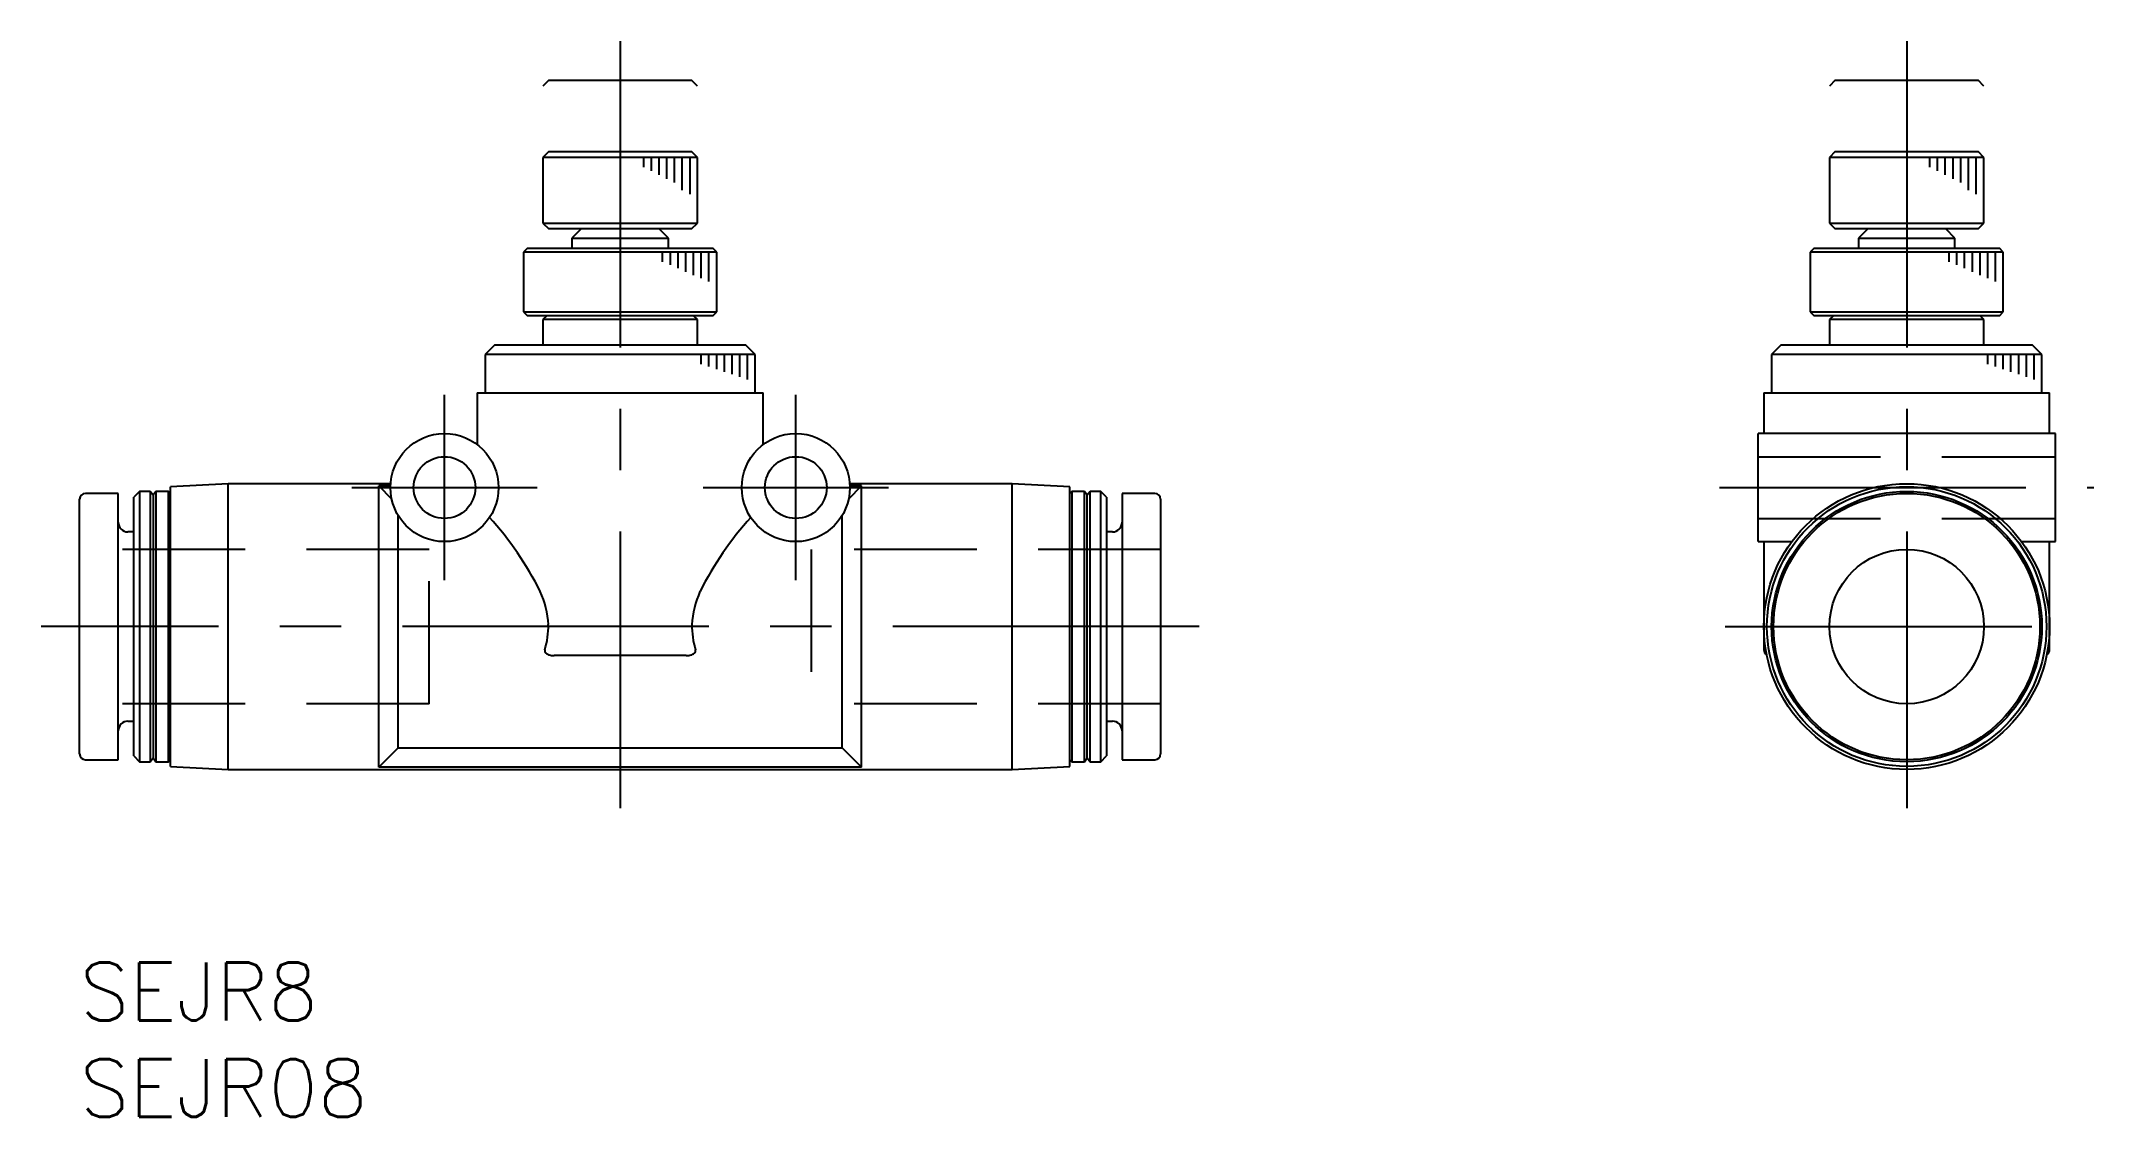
# Model space of a CAD drawing. Extents: x -2 to 104, y -8 to 48.
import ezdxf

# ---------------------------------------------------------------- set-up
doc = ezdxf.new("R2010")
doc.units = 0
doc.header["$LTSCALE"] = 0.5
for name, pattern in [('CENTER', [50.8, 31.75, -6.35, 6.35, -6.35]), ('DASHED', [19.05, 12.7, -6.35]), ('PHANTOM', [63.5, 31.75, -6.35, 6.35, -6.35, 6.35, -6.35])]:
    doc.linetypes.add(name, pattern=pattern)
for name, color, linetype in [('MSM_CENTER', 1, 'CENTER'), ('MSM_CONTINUOUS', 7, 'CONTINUOUS'), ('MSM_DASHED', 4, 'DASHED'), ('MSM_IMAGINARY', 6, 'PHANTOM'), ('MSM_NARROW', 5, 'CONTINUOUS'), ('MSM_PART_NUMBER', 7, 'CONTINUOUS')]:
    doc.layers.add(name, color=color, linetype=linetype)
doc.styles.get("Standard").update_dxf_attribs({"font": 'txt.shx', "height": 1.5, "bigfont": 'bigfont.shx'})

# ---------------------------------------------------------------- blocks, each defined once
blk = doc.blocks.new('*U18')
at = {"layer": 'MSM_PART_NUMBER'}
blk.add_text('SEJR8', height=3, dxfattribs=at).set_placement((0, -3))
blk = doc.blocks.new('*U19')
at = {"layer": 'MSM_PART_NUMBER'}
blk.add_text('SEJR08', height=3, dxfattribs=at).set_placement((0, -8))

msp = doc.modelspace()

# ---------------------------------------------------------------- linework, layer by layer
at = {"layer": 'MSM_CENTER'}
for p, q in [((28, 47.73), (28, 8)), ((94.65, 47.73), (94.65, 8)), ((18.9, 19.8), (18.9, 29.4)), ((37.1, 19.8), (37.1, 29.4)), ((14.1, 24.6), (23.7, 24.6)), ((32.3, 24.6), (41.9, 24.6)), ((84.95, 24.6), (104.35, 24.6)), ((58, 17.4), (-2, 17.4)), ((85.25, 17.4), (104.05, 17.4))]:
    msp.add_line(p, q, dxfattribs=at)
at = {"layer": 'MSM_CONTINUOUS'}
for p, q in [((24.3, 42), (24, 41.7)), ((32, 41.7), (24, 41.7)), ((24, 41.7), (24, 38.3)), ((24.3, 42), (31.7, 42)), ((32, 41.7), (31.7, 42)), ((32, 38.3), (32, 41.7)), ((90.95, 42), (90.65, 41.7)), ((98.65, 41.7), (90.65, 41.7)), ((90.65, 41.7), (90.65, 38.3)), ((90.95, 42), (98.35, 42)), ((98.65, 41.7), (98.35, 42)), ((98.65, 38.3), (98.65, 41.7)), ((24, 38.3), (32, 38.3)), ((24, 38.3), (24.3, 38)), ((31.7, 38), (32, 38.3)), ((90.65, 38.3), (98.65, 38.3)), ((90.65, 38.3), (90.95, 38)), ((98.35, 38), (98.65, 38.3)), ((31.7, 38), (24.3, 38)), ((25.98, 38), (25.5, 37.52)), ((25.5, 37.52), (30.5, 37.52)), ((25.5, 37.52), (25.5, 37)), ((30.5, 37.52), (30.02, 38)), ((30.5, 37), (30.5, 37.52)), ((98.35, 38), (90.95, 38)), ((92.63, 38), (92.15, 37.52)), ((92.15, 37.52), (97.15, 37.52)), ((92.15, 37.52), (92.15, 37)), ((97.15, 37.52), (96.67, 38)), ((97.15, 37), (97.15, 37.52)), ((23.2, 37), (23, 36.8)), ((33, 36.8), (23, 36.8)), ((23, 36.8), (23, 33.7)), ((23.2, 37), (32.8, 37)), ((33, 36.8), (32.8, 37)), ((33, 33.7), (33, 36.8)), ((89.85, 37), (89.65, 36.8)), ((99.65, 36.8), (89.65, 36.8)), ((89.65, 36.8), (89.65, 33.7)), ((89.85, 37), (99.45, 37)), ((99.65, 36.8), (99.45, 37)), ((99.65, 33.7), (99.65, 36.8)), ((23, 33.7), (33, 33.7)), ((23, 33.7), (23.2, 33.5)), ((32.8, 33.5), (23.2, 33.5)), ((24.2, 33.5), (24, 33.3)), ((24, 33.3), (24, 32)), ((32, 33.3), (24, 33.3)), ((32, 33.3), (31.8, 33.5)), ((32, 32), (32, 33.3)), ((32.8, 33.5), (33, 33.7)), ((89.65, 33.7), (89.85, 33.5)), ((89.65, 33.7), (99.65, 33.7)), ((99.45, 33.5), (89.85, 33.5)), ((90.85, 33.5), (90.65, 33.3)), ((98.65, 33.3), (90.65, 33.3)), ((90.65, 33.3), (90.65, 32)), ((98.65, 33.3), (98.45, 33.5)), ((98.65, 32), (98.65, 33.3)), ((99.45, 33.5), (99.65, 33.7)), ((21.5, 32), (21, 31.5)), ((21.5, 32), (34.5, 32)), ((35, 31.5), (34.5, 32)), ((88.15, 32), (87.65, 31.5)), ((88.15, 32), (101.15, 32)), ((101.65, 31.5), (101.15, 32)), ((35, 31.5), (21, 31.5)), ((21, 31.5), (21, 29.5)), ((35, 29.5), (35, 31.5)), ((101.65, 31.5), (87.65, 31.5)), ((87.65, 31.5), (87.65, 29.5)), ((101.65, 29.5), (101.65, 31.5)), ((20.6, 29.5), (35.4, 29.5)), ((20.6, 29.5), (20.6, 26.82)), ((35.4, 26.82), (35.4, 29.5)), ((87.25, 29.5), (87.25, 27.4)), ((87.25, 29.5), (102.05, 29.5)), ((102.05, 27.4), (102.05, 29.5)), ((102.35, 27.4), (86.95, 27.4)), ((86.95, 21.8), (86.95, 27.4)), ((102.35, 21.8), (102.35, 27.4)), ((7.7, 24.8), (4.7, 24.64)), ((4.7, 10.16), (4.7, 24.64)), ((7.7, 10), (7.7, 24.8)), ((16.11, 24.8), (7.7, 24.8)), ((15.5, 10.11), (15.5, 24.69)), ((15.5, 24.69), (16.16, 24.02)), ((16.1, 24.69), (15.5, 24.69)), ((39.84, 24.02), (40.5, 24.69)), ((48.3, 24.8), (39.89, 24.8)), ((40.5, 24.69), (39.9, 24.69)), ((40.5, 10.11), (40.5, 24.69)), ((48.3, 10), (48.3, 24.8)), ((51.3, 24.64), (48.3, 24.8)), ((51.3, 10.16), (51.3, 24.64)), ((0, 10.8), (0, 24)), ((2, 24.3), (0.3, 24.3)), ((2, 10.5), (2, 24.3)), ((3.1, 24.4), (2.8, 24.1)), ((2.8, 10.7), (2.8, 24.1)), ((3.65, 24.4), (3.1, 24.4)), ((3.1, 24.4), (3.1, 10.4)), ((3.65, 24.4), (3.65, 10.4)), ((3.8, 24.2), (3.65, 24.4)), ((3.95, 24.4), (3.8, 24.2)), ((3.8, 24.2), (3.8, 10.6)), ((3.95, 24.4), (3.95, 10.4)), ((4.6, 24.4), (3.95, 24.4)), ((4.6, 10.4), (4.6, 24.4)), ((4.7, 24.3), (4.6, 24.4)), ((51.4, 24.4), (51.3, 24.3)), ((51.4, 24.4), (51.4, 10.4)), ((52.05, 24.4), (51.4, 24.4)), ((52.05, 10.4), (52.05, 24.4)), ((52.2, 24.2), (52.05, 24.4)), ((52.35, 24.4), (52.2, 24.2)), ((52.2, 10.6), (52.2, 24.2)), ((52.35, 10.4), (52.35, 24.4)), ((52.9, 24.4), (52.35, 24.4)), ((52.9, 10.4), (52.9, 24.4)), ((53.2, 24.1), (52.9, 24.4)), ((53.2, 24.1), (53.2, 10.7)), ((55.7, 24.3), (54, 24.3)), ((54, 24.3), (54, 10.5)), ((56, 24), (56, 10.8)), ((16.5, 11.12), (16.5, 23.16)), ((39.5, 11.12), (39.5, 23.16)), ((2.8, 22.3), (2.5, 22.3)), ((53.5, 22.3), (53.2, 22.3)), ((86.95, 21.8), (88.7, 21.8)), ((87.25, 21.8), (87.25, 16.2)), ((100.6, 21.8), (102.35, 21.8)), ((102.05, 16.2), (102.05, 21.8)), ((31.42, 15.9), (24.58, 15.9)), ((2.5, 12.5), (2.8, 12.5)), ((53.2, 12.5), (53.5, 12.5)), ((2.8, 10.7), (3.1, 10.4)), ((16.5, 11.12), (15.5, 10.11)), ((16.5, 11.12), (39.5, 11.12)), ((40.5, 10.11), (39.5, 11.12)), ((52.9, 10.4), (53.2, 10.7)), ((0.3, 10.5), (2, 10.5)), ((3.1, 10.4), (3.65, 10.4)), ((3.65, 10.4), (3.8, 10.6)), ((3.8, 10.6), (3.95, 10.4)), ((3.95, 10.4), (4.6, 10.4)), ((4.6, 10.4), (4.7, 10.5)), ((4.7, 10.16), (7.7, 10)), ((7.7, 10), (48.3, 10)), ((40.5, 10.11), (15.5, 10.11)), ((48.3, 10), (51.3, 10.16)), ((51.3, 10.5), (51.4, 10.4)), ((51.4, 10.4), (52.05, 10.4)), ((52.05, 10.4), (52.2, 10.6)), ((52.2, 10.6), (52.35, 10.4)), ((52.35, 10.4), (52.9, 10.4)), ((54, 10.5), (55.7, 10.5))]:
    msp.add_line(p, q, dxfattribs=at)
for centre, radius in [((18.9, 24.6), 2.8), ((37.1, 24.6), 2.8), ((18.9, 24.6), 1.6), ((37.1, 24.6), 1.6), ((94.65, 17.4), 7.4), ((94.65, 17.4), 7.24), ((94.65, 17.4), 7), ((94.65, 17.4), 6.9), ((94.65, 17.4), 4)]:
    msp.add_circle(centre, radius, dxfattribs=at)
for centre, radius, start, end in [((0.3, 24), 0.3, 90, 180), ((55.7, 24), 0.3, 0, 90), ((2.5, 22.8), 0.5, 180, 270), ((8.28, 11.36), 17.45, 26.7554, 42.085), ((47.72, 11.36), 17.45, 137.915, 153.2446), ((53.5, 22.8), 0.5, 270, 0), ((19.43, 17.22), 4.86, 3.3249, 24.1717), ((36.57, 17.22), 4.86, 155.8283, 176.6751), ((20.3, 17.41), 3.98, 342.2977, 1.3771), ((35.7, 17.41), 3.98, 178.6229, 197.7023), ((24.26, 16.15), 0.17, 163.1828, 231.151), ((24.43, 16.35), 0.432, 230.1759, 256.6499), ((31.57, 16.35), 0.432, 283.3501, 309.8241), ((31.74, 16.15), 0.17, 308.849, 16.8172), ((87.55, 16.2), 0.3, 180, 238.8465), ((101.75, 16.2), 0.3, 301.1535, 0), ((24.56, 16.85), 0.949, 255.6213, 270.8754), ((31.44, 16.85), 0.949, 269.1246, 284.3787), ((2.5, 12), 0.5, 90, 180), ((53.5, 12), 0.5, 0, 90), ((0.3, 10.8), 0.3, 180, 270), ((55.7, 10.8), 0.3, 270, 0)]:
    msp.add_arc(centre, radius, start, end, dxfattribs=at)
at = {"layer": 'MSM_DASHED'}
for p, q in [((86.95, 26.2), (102.35, 26.2)), ((86.95, 23), (102.35, 23)), ((18.1, 21.4), (0, 21.4)), ((18.1, 13.4), (18.1, 21.4)), ((56, 21.4), (37.9, 21.4)), ((37.9, 21.4), (37.9, 13.4)), ((18.1, 13.4), (0, 13.4)), ((56, 13.4), (37.9, 13.4))]:
    msp.add_line(p, q, dxfattribs=at)
at = {"layer": 'MSM_IMAGINARY'}
for p, q in [((24.3, 45.7), (24, 45.4)), ((24.3, 45.7), (31.7, 45.7)), ((32, 45.4), (31.7, 45.7)), ((90.95, 45.7), (90.65, 45.4)), ((90.95, 45.7), (98.35, 45.7)), ((98.65, 45.4), (98.35, 45.7))]:
    msp.add_line(p, q, dxfattribs=at)
at = {"layer": 'MSM_NARROW'}
for p, q in [((29.22, 41.2), (29.22, 41.7)), ((29.62, 41), (29.62, 41.7)), ((30.02, 40.8), (30.02, 41.7)), ((30.42, 40.6), (30.42, 41.7)), ((30.82, 40.4), (30.82, 41.7)), ((31.22, 40), (31.22, 41.7)), ((31.62, 39.8), (31.62, 41.7)), ((95.85, 41.2), (95.85, 41.7)), ((96.25, 41), (96.25, 41.7)), ((96.65, 40.8), (96.65, 41.7)), ((97.05, 40.6), (97.05, 41.7)), ((97.45, 40.4), (97.45, 41.7)), ((97.85, 40), (97.85, 41.7)), ((98.25, 39.8), (98.25, 41.7)), ((30.2, 36.3), (30.2, 36.8)), ((30.6, 36.13), (30.6, 36.8)), ((31, 35.96), (31, 36.8)), ((31.4, 35.78), (31.4, 36.8)), ((31.8, 35.61), (31.8, 36.8)), ((32.2, 35.44), (32.2, 36.8)), ((32.6, 35.27), (32.6, 36.8)), ((96.85, 36.3), (96.85, 36.8)), ((97.25, 36.13), (97.25, 36.8)), ((97.65, 35.96), (97.65, 36.8)), ((98.05, 35.78), (98.05, 36.8)), ((98.45, 35.61), (98.45, 36.8)), ((98.85, 35.44), (98.85, 36.8)), ((99.25, 35.27), (99.25, 36.8)), ((32.2, 31), (32.2, 31.5)), ((32.6, 30.87), (32.6, 31.5)), ((33, 30.73), (33, 31.5)), ((33.4, 30.6), (33.4, 31.5)), ((33.8, 30.47), (33.8, 31.5)), ((34.2, 30.33), (34.2, 31.5)), ((34.6, 30.2), (34.6, 31.5)), ((98.85, 31), (98.85, 31.5)), ((99.25, 30.87), (99.25, 31.5)), ((99.65, 30.73), (99.65, 31.5)), ((100.05, 30.6), (100.05, 31.5)), ((100.45, 30.47), (100.45, 31.5)), ((100.85, 30.33), (100.85, 31.5)), ((101.25, 30.2), (101.25, 31.5))]:
    msp.add_line(p, q, dxfattribs=at)

# ---------------------------------------------------------------- block references
at = {"layer": 'MSM_CONTINUOUS'}
for name in ['*U18', '*U19']:
    msp.add_blockref(name, (0, 0), dxfattribs=at)

doc.saveas('drawing.dxf')
